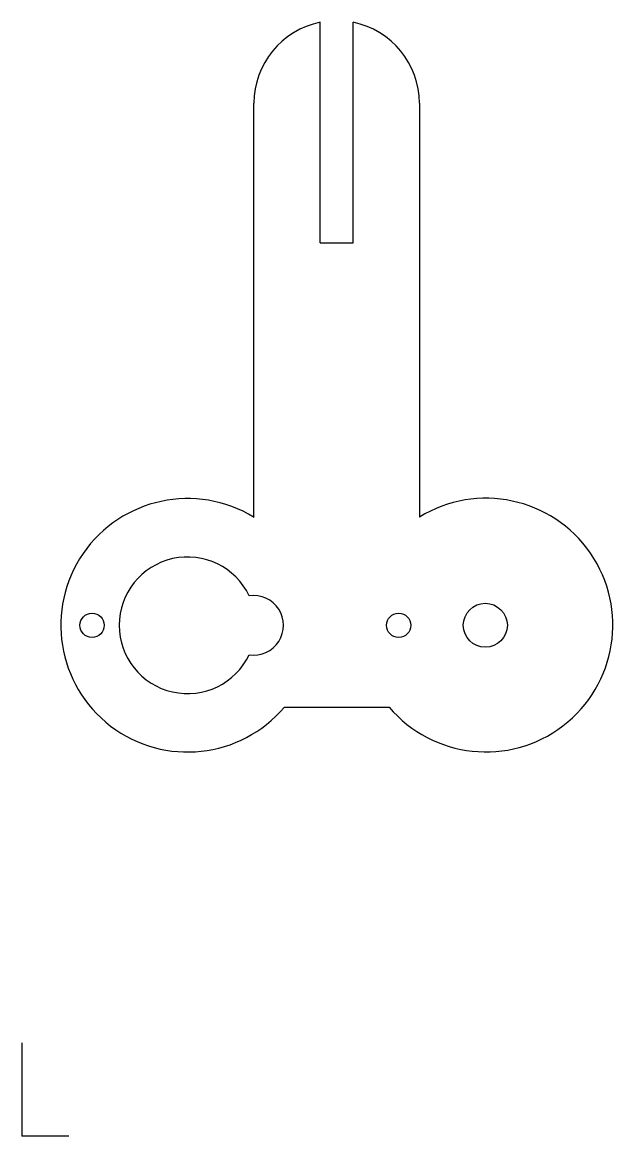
# Model space of a CAD drawing. Header units: millimetres. Extents: x 0 to 54, y 0 to 101.
import ezdxf

# ---------------------------------------------------------------- set-up
doc = ezdxf.new("R2010")
doc.units = ezdxf.units.MM
doc.header["$PDSIZE"] = -1

msp = doc.modelspace()

# ---------------------------------------------------------------- linework, layer by layer
at = {"color": 7, "linetype": 'Continuous', "lineweight": 25}
for p, q in [((27.01, 81.05), (27.01, 101.06)), ((30.01, 81.05), (30.01, 101.06)), ((21.01, 56.13), (21.01, 93.71)), ((36.01, 93.71), (36.01, 56.15)), ((27.01, 81.05), (30.01, 81.05)), ((23.77, 38.91), (33.26, 38.91))]:
    msp.add_line(p, q, dxfattribs=at)
at = {"color": 7, "linetype": 'Continuous'}
for q in [(0, 8.44), (4.22, 0)]:
    msp.add_line((0, 0), q, dxfattribs=at)
at = {"color": 7, "linetype": 'Continuous', "lineweight": 25}
for centre, radius in [((41.99, 46.33), 2), ((6.33, 46.33), 1.1), ((34.13, 46.33), 1.1)]:
    msp.add_circle(centre, radius, dxfattribs=at)
for centre, radius, start, end in [((28.51, 93.71), 7.5, 101.537, 180), ((28.51, 93.71), 7.5, 0, 78.463), ((14.99, 46.33), 11.5, 58.4108, 319.7746), ((42.04, 46.35), 11.51, 220.332, 121.5807), ((14.99, 46.33), 6.2, 25.5042, 334.4958), ((20.99, 46.33), 2.7, 261.391, 98.609)]:
    msp.add_arc(centre, radius, start, end, dxfattribs=at)
at = {"color": 7, "linetype": 'Continuous'}
msp.add_point((0, 0), dxfattribs=at)

doc.saveas('drawing.dxf')
